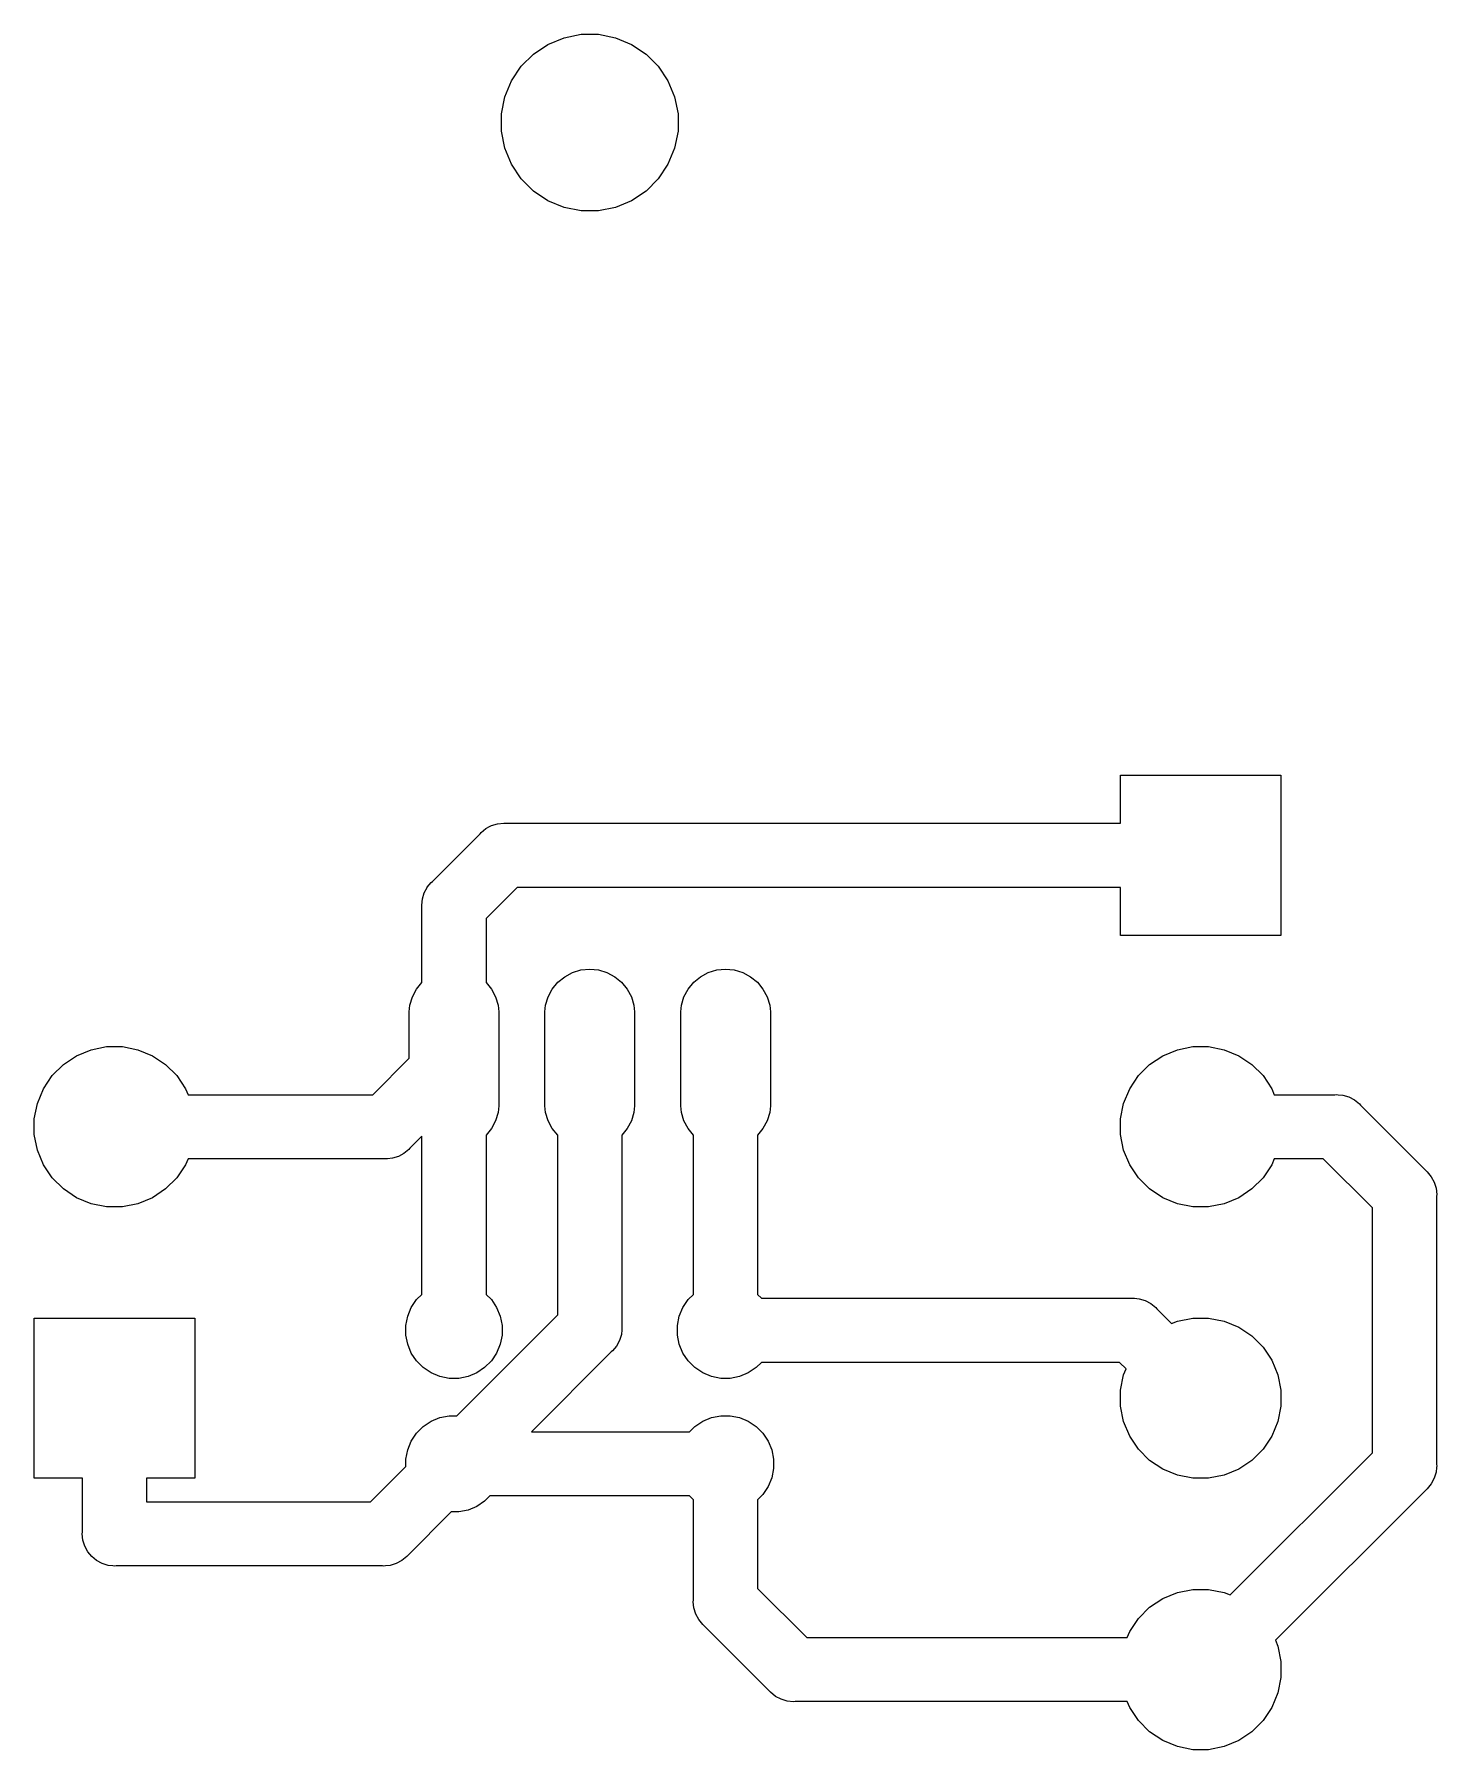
# Model space of a CAD drawing. Extents: x 48 to 74.3, y -65 to -32.9.
import ezdxf

# ---------------------------------------------------------------- set-up
doc = ezdxf.new("R2010")
doc.units = 0
doc.layers.add('BLACK', color=7, linetype='CONTINUOUS')

msp = doc.modelspace()

# ---------------------------------------------------------------- linework, layer by layer
at = {"layer": 'BLACK', "linetype": 'CONTINUOUS'}
for p, q in [((57.638, -33.0809), (57.9384, -32.9564)), ((57.9384, -32.9564), (58.2574, -32.893)), ((58.2574, -32.893), (58.5826, -32.893)), ((58.5826, -32.893), (58.9016, -32.9564)), ((58.9016, -32.9564), (59.202, -33.0809)), ((57.1376, -33.4915), (57.3675, -33.2616)), ((57.3675, -33.2616), (57.638, -33.0809)), ((59.202, -33.0809), (59.4725, -33.2616)), ((59.4725, -33.2616), (59.7024, -33.4915)), ((56.9569, -33.762), (57.1376, -33.4915)), ((59.7024, -33.4915), (59.8831, -33.762)), ((56.8324, -34.0624), (56.9569, -33.762)), ((59.8831, -33.762), (60.0076, -34.0624)), ((56.769, -34.3814), (56.8324, -34.0624)), ((60.0076, -34.0624), (60.071, -34.3814)), ((56.769, -34.7066), (56.769, -34.3814)), ((60.071, -34.3814), (60.071, -34.7066)), ((56.8324, -35.0256), (56.769, -34.7066)), ((60.071, -34.7066), (60.0076, -35.0256)), ((56.9569, -35.326), (56.8324, -35.0256)), ((60.0076, -35.0256), (59.8831, -35.326)), ((57.1376, -35.5965), (56.9569, -35.326)), ((57.3675, -35.8264), (57.1376, -35.5965)), ((59.7024, -35.5965), (59.4725, -35.8264)), ((59.8831, -35.326), (59.7024, -35.5965)), ((57.638, -36.0071), (57.3675, -35.8264)), ((59.4725, -35.8264), (59.202, -36.0071)), ((57.9384, -36.1316), (57.638, -36.0071)), ((58.2574, -36.195), (57.9384, -36.1316)), ((58.5826, -36.195), (58.2574, -36.195)), ((58.9016, -36.1316), (58.5826, -36.195)), ((59.202, -36.0071), (58.9016, -36.1316)), ((68.35, -47.66), (68.35, -46.76)), ((68.35, -46.76), (71.35, -46.76)), ((71.35, -46.76), (71.35, -49.76)), ((56.3685, -47.8566), (56.3873, -47.8337)), ((56.3873, -47.8337), (56.4786, -47.7587)), ((56.4786, -47.7587), (56.5466, -47.7224)), ((56.5466, -47.7224), (56.5829, -47.703)), ((56.5829, -47.703), (56.696, -47.6687)), ((56.696, -47.6687), (56.8136, -47.6571)), ((56.8136, -47.6571), (56.8431, -47.66)), ((56.8431, -47.66), (68.35, -47.66)), ((55.4766, -48.7485), (56.3685, -47.8566)), ((55.3787, -48.8586), (55.4537, -48.7673)), ((55.4537, -48.7673), (55.4766, -48.7485)), ((55.2771, -49.1936), (55.2887, -49.076)), ((55.2887, -49.076), (55.323, -48.9629)), ((55.323, -48.9629), (55.378, -48.86)), ((55.378, -48.86), (55.3787, -48.8586)), ((57.0621, -48.86), (56.48, -49.4421)), ((68.35, -48.86), (57.0621, -48.86)), ((68.35, -49.76), (68.35, -48.86)), ((55.28, -49.2231), (55.2771, -49.1936)), ((55.28, -50.6416), (55.28, -49.2231)), ((56.48, -49.4421), (56.48, -50.6416)), ((71.35, -49.76), (68.35, -49.76)), ((58.0977, -50.4537), (58.2557, -50.4057)), ((58.2557, -50.4057), (58.42, -50.3895)), ((58.42, -50.3895), (58.5843, -50.4057)), ((58.5843, -50.4057), (58.7423, -50.4537)), ((60.6377, -50.4537), (60.7957, -50.4057)), ((60.7957, -50.4057), (60.96, -50.3895)), ((60.96, -50.3895), (61.1243, -50.4057)), ((61.1243, -50.4057), (61.2823, -50.4537)), ((55.1797, -50.7639), (55.28, -50.6416)), ((56.48, -50.6416), (56.5803, -50.7639)), ((57.7197, -50.7639), (57.8244, -50.6362)), ((57.8244, -50.6362), (57.9521, -50.5315)), ((57.9521, -50.5315), (58.0977, -50.4537)), ((58.7423, -50.4537), (58.8879, -50.5315)), ((58.8879, -50.5315), (59.0156, -50.6362)), ((59.0156, -50.6362), (59.1203, -50.7639)), ((60.2597, -50.7639), (60.3644, -50.6362)), ((60.3644, -50.6362), (60.4921, -50.5315)), ((60.4921, -50.5315), (60.6377, -50.4537)), ((61.2823, -50.4537), (61.4279, -50.5315)), ((61.4279, -50.5315), (61.5556, -50.6362)), ((61.5556, -50.6362), (61.6603, -50.7639)), ((55.0539, -51.0675), (55.1019, -50.9095)), ((55.1019, -50.9095), (55.1797, -50.7639)), ((56.5803, -50.7639), (56.6581, -50.9095)), ((56.6581, -50.9095), (56.7061, -51.0675)), ((57.5939, -51.0675), (57.6419, -50.9095)), ((57.6419, -50.9095), (57.7197, -50.7639)), ((59.1203, -50.7639), (59.1981, -50.9095)), ((59.1981, -50.9095), (59.2461, -51.0675)), ((60.1339, -51.0675), (60.1819, -50.9095)), ((60.1819, -50.9095), (60.2597, -50.7639)), ((61.6603, -50.7639), (61.7381, -50.9095)), ((61.7381, -50.9095), (61.7861, -51.0675)), ((55.0418, -51.1906), (55.0539, -51.0675)), ((55.0418, -52.0597), (55.0418, -51.1906)), ((56.7061, -51.0675), (56.7182, -51.1906)), ((56.7182, -51.1906), (56.7182, -52.9494)), ((57.5818, -51.1906), (57.5939, -51.0675)), ((57.5818, -52.9494), (57.5818, -51.1906)), ((59.2461, -51.0675), (59.2582, -51.1906)), ((59.2582, -51.1906), (59.2582, -52.9494)), ((60.1218, -51.1906), (60.1339, -51.0675)), ((60.1218, -52.9494), (60.1218, -51.1906)), ((61.7861, -51.0675), (61.7982, -51.1906)), ((61.7982, -51.1906), (61.7982, -52.9494)), ((48.5738, -52.1749), (48.8195, -52.0107)), ((48.8195, -52.0107), (49.0925, -51.8976)), ((49.0925, -51.8976), (49.3823, -51.84)), ((49.3823, -51.84), (49.6777, -51.84)), ((49.6777, -51.84), (49.9675, -51.8976)), ((49.9675, -51.8976), (50.2405, -52.0107)), ((50.2405, -52.0107), (50.4862, -52.1749)), ((68.8938, -52.1749), (69.1395, -52.0107)), ((69.1395, -52.0107), (69.4125, -51.8976)), ((69.4125, -51.8976), (69.7023, -51.84)), ((69.7023, -51.84), (69.9977, -51.84)), ((69.9977, -51.84), (70.2875, -51.8976)), ((70.2875, -51.8976), (70.5605, -52.0107)), ((70.5605, -52.0107), (70.8062, -52.1749)), ((48.3649, -52.3838), (48.5738, -52.1749)), ((50.4862, -52.1749), (50.6951, -52.3838)), ((54.3615, -52.74), (55.0418, -52.0597)), ((68.6849, -52.3838), (68.8938, -52.1749)), ((70.8062, -52.1749), (71.0151, -52.3838)), ((48.0876, -52.9025), (48.2007, -52.6295)), ((48.2007, -52.6295), (48.3649, -52.3838)), ((50.6951, -52.3838), (50.8593, -52.6295)), ((50.8593, -52.6295), (50.9051, -52.74)), ((68.4076, -52.9025), (68.5207, -52.6295)), ((68.5207, -52.6295), (68.6849, -52.3838)), ((71.0151, -52.3838), (71.1793, -52.6295)), ((71.1793, -52.6295), (71.2251, -52.74)), ((48.03, -53.1923), (48.0876, -52.9025)), ((50.9051, -52.74), (54.3615, -52.74)), ((56.7182, -52.9494), (56.7061, -53.0725)), ((57.5939, -53.0725), (57.5818, -52.9494)), ((59.2582, -52.9494), (59.2461, -53.0725)), ((60.1339, -53.0725), (60.1218, -52.9494)), ((61.7982, -52.9494), (61.7861, -53.0725)), ((68.35, -53.1923), (68.4076, -52.9025)), ((71.2251, -52.74), (72.3605, -52.74)), ((72.3605, -52.74), (72.39, -52.7371)), ((72.39, -52.7371), (72.4195, -52.74)), ((72.4195, -52.74), (72.5076, -52.7487)), ((72.5076, -52.7487), (72.6207, -52.783)), ((72.6207, -52.783), (72.725, -52.8387)), ((72.725, -52.8387), (72.8163, -52.9137)), ((72.8163, -52.9137), (72.8351, -52.9366)), ((72.8351, -52.9366), (74.0634, -54.1649)), ((48.03, -53.4877), (48.03, -53.1923)), ((56.6581, -53.2305), (56.5803, -53.3761)), ((56.7061, -53.0725), (56.6581, -53.2305)), ((57.6419, -53.2305), (57.5939, -53.0725)), ((57.7197, -53.3761), (57.6419, -53.2305)), ((59.1981, -53.2305), (59.1203, -53.3761)), ((59.2461, -53.0725), (59.1981, -53.2305)), ((60.1819, -53.2305), (60.1339, -53.0725)), ((60.2597, -53.3761), (60.1819, -53.2305)), ((61.7381, -53.2305), (61.6603, -53.3761)), ((61.7861, -53.0725), (61.7381, -53.2305)), ((68.35, -53.4877), (68.35, -53.1923)), ((48.0876, -53.7775), (48.03, -53.4877)), ((55.28, -53.5185), (55.0551, -53.7434)), ((55.28, -56.4772), (55.28, -53.5185)), ((56.5803, -53.3761), (56.48, -53.4984)), ((56.48, -53.4984), (56.48, -56.4772)), ((57.82, -53.4984), (57.7197, -53.3761)), ((57.82, -56.8615), (57.82, -53.4984)), ((59.1203, -53.3761), (59.02, -53.4984)), ((59.02, -53.4984), (59.02, -57.0805)), ((60.36, -53.4984), (60.2597, -53.3761)), ((60.36, -56.4772), (60.36, -53.4984)), ((61.6603, -53.3761), (61.56, -53.4984)), ((61.56, -53.4984), (61.56, -56.4772)), ((68.4076, -53.7775), (68.35, -53.4877)), ((48.2007, -54.0505), (48.0876, -53.7775)), ((54.7276, -53.9313), (54.6395, -53.94)), ((54.8407, -53.897), (54.7276, -53.9313)), ((54.945, -53.8413), (54.8407, -53.897)), ((55.0363, -53.7663), (54.945, -53.8413)), ((55.0551, -53.7434), (55.0363, -53.7663)), ((68.5207, -54.0505), (68.4076, -53.7775)), ((48.3649, -54.2962), (48.2007, -54.0505)), ((50.8593, -54.0505), (50.6951, -54.2962)), ((50.9051, -53.94), (50.8593, -54.0505)), ((54.5805, -53.94), (50.9051, -53.94)), ((54.61, -53.9429), (54.5805, -53.94)), ((54.6395, -53.94), (54.61, -53.9429)), ((68.6849, -54.2962), (68.5207, -54.0505)), ((71.1793, -54.0505), (71.0151, -54.2962)), ((71.2251, -53.94), (71.1793, -54.0505)), ((72.1415, -53.94), (71.2251, -53.94)), ((73.06, -54.8585), (72.1415, -53.94)), ((74.0634, -54.1649), (74.0863, -54.1837)), ((74.0863, -54.1837), (74.1613, -54.275)), ((48.5738, -54.5051), (48.3649, -54.2962)), ((48.8195, -54.6693), (48.5738, -54.5051)), ((50.4862, -54.5051), (50.2405, -54.6693)), ((50.6951, -54.2962), (50.4862, -54.5051)), ((68.8938, -54.5051), (68.6849, -54.2962)), ((69.1395, -54.6693), (68.8938, -54.5051)), ((70.8062, -54.5051), (70.5605, -54.6693)), ((71.0151, -54.2962), (70.8062, -54.5051)), ((74.1613, -54.275), (74.217, -54.3793)), ((74.217, -54.3793), (74.217, -54.3793)), ((74.217, -54.3793), (74.2513, -54.4924)), ((74.2513, -54.4924), (74.2629, -54.61)), ((49.0925, -54.7824), (48.8195, -54.6693)), ((49.3823, -54.84), (49.0925, -54.7824)), ((49.6777, -54.84), (49.3823, -54.84)), ((49.9675, -54.7824), (49.6777, -54.84)), ((50.2405, -54.6693), (49.9675, -54.7824)), ((69.4125, -54.7824), (69.1395, -54.6693)), ((69.7023, -54.84), (69.4125, -54.7824)), ((69.9977, -54.84), (69.7023, -54.84)), ((70.2875, -54.7824), (69.9977, -54.84)), ((70.5605, -54.6693), (70.2875, -54.7824)), ((73.06, -59.4415), (73.06, -54.8585)), ((74.2629, -54.61), (74.26, -54.6395)), ((74.26, -54.6395), (74.26, -59.6605)), ((55.1809, -56.5763), (55.28, -56.4772)), ((56.48, -56.4772), (56.5791, -56.5763)), ((60.2609, -56.5763), (60.36, -56.4772)), ((61.56, -56.4772), (61.6328, -56.55)), ((55.0146, -56.8875), (55.0824, -56.7237)), ((55.0824, -56.7237), (55.1809, -56.5763)), ((56.5791, -56.5763), (56.6776, -56.7237)), ((56.6776, -56.7237), (56.7454, -56.8875)), ((60.0946, -56.8875), (60.1624, -56.7237)), ((60.1624, -56.7237), (60.2609, -56.5763)), ((61.6328, -56.55), (68.5505, -56.55)), ((68.5505, -56.55), (68.58, -56.5471)), ((68.58, -56.5471), (68.6095, -56.55)), ((68.6095, -56.55), (68.6976, -56.5587)), ((68.6976, -56.5587), (68.8107, -56.593)), ((68.8107, -56.593), (68.915, -56.6487)), ((68.915, -56.6487), (69.0063, -56.7237)), ((69.0063, -56.7237), (69.0251, -56.7466)), ((69.0251, -56.7466), (69.3019, -57.0234)), ((48.03, -59.92), (48.03, -56.92)), ((48.03, -56.92), (51.03, -56.92)), ((51.03, -56.92), (51.03, -59.92)), ((54.98, -57.0614), (55.0146, -56.8875)), ((54.98, -57.2386), (54.98, -57.0614)), ((55.9315, -58.75), (57.82, -56.8615)), ((56.7454, -56.8875), (56.78, -57.0614)), ((56.78, -57.0614), (56.78, -57.2386)), ((59.02, -57.1395), (59.0113, -57.2276)), ((59.02, -57.0805), (59.0229, -57.11)), ((59.0229, -57.11), (59.02, -57.1395)), ((59.02, -57.1395), (59.02, -57.1395)), ((60.06, -57.0614), (60.0946, -56.8875)), ((60.06, -57.2386), (60.06, -57.0614)), ((69.3019, -57.0234), (69.4125, -56.9776)), ((69.4125, -56.9776), (69.7023, -56.92)), ((69.7023, -56.92), (69.9977, -56.92)), ((69.9977, -56.92), (70.2875, -56.9776)), ((70.2875, -56.9776), (70.5605, -57.0907)), ((70.5605, -57.0907), (70.8062, -57.2549)), ((55.0146, -57.4125), (54.98, -57.2386)), ((55.0824, -57.5763), (55.0146, -57.4125)), ((56.7454, -57.4125), (56.6776, -57.5763)), ((56.78, -57.2386), (56.7454, -57.4125)), ((58.9213, -57.445), (58.8463, -57.5363)), ((58.977, -57.3407), (58.9213, -57.445)), ((59.0113, -57.2276), (58.977, -57.3407)), ((60.0946, -57.4125), (60.06, -57.2386)), ((60.1624, -57.5763), (60.0946, -57.4125)), ((70.8062, -57.2549), (71.0151, -57.4638)), ((71.0151, -57.4638), (71.1793, -57.7095)), ((55.1809, -57.7237), (55.0824, -57.5763)), ((55.3063, -57.8491), (55.1809, -57.7237)), ((56.5791, -57.7237), (56.4537, -57.8491)), ((56.6776, -57.5763), (56.5791, -57.7237)), ((58.8234, -57.5551), (57.3285, -59.05)), ((58.8463, -57.5363), (58.8234, -57.5551)), ((60.2609, -57.7237), (60.1624, -57.5763)), ((60.3863, -57.8491), (60.2609, -57.7237)), ((61.6328, -57.75), (61.5337, -57.8491)), ((68.3315, -57.75), (61.6328, -57.75)), ((68.4534, -57.8719), (68.3315, -57.75)), ((71.1793, -57.7095), (71.2924, -57.9825)), ((55.4537, -57.9476), (55.3063, -57.8491)), ((55.6175, -58.0154), (55.4537, -57.9476)), ((55.7914, -58.05), (55.6175, -58.0154)), ((55.9686, -58.05), (55.7914, -58.05)), ((56.1425, -58.0154), (55.9686, -58.05)), ((56.3063, -57.9476), (56.1425, -58.0154)), ((56.4537, -57.8491), (56.3063, -57.9476)), ((60.5337, -57.9476), (60.3863, -57.8491)), ((60.6975, -58.0154), (60.5337, -57.9476)), ((60.8714, -58.05), (60.6975, -58.0154)), ((61.0486, -58.05), (60.8714, -58.05)), ((61.2225, -58.0154), (61.0486, -58.05)), ((61.3863, -57.9476), (61.2225, -58.0154)), ((61.5337, -57.8491), (61.3863, -57.9476)), ((68.35, -58.2723), (68.4076, -57.9825)), ((68.4076, -57.9825), (68.4534, -57.8719)), ((71.2924, -57.9825), (71.35, -58.2723)), ((68.35, -58.5677), (68.35, -58.2723)), ((71.35, -58.2723), (71.35, -58.5677)), ((55.6175, -58.7846), (55.7914, -58.75)), ((55.7914, -58.75), (55.9315, -58.75)), ((60.6975, -58.7846), (60.8714, -58.75)), ((60.8714, -58.75), (61.0486, -58.75)), ((61.0486, -58.75), (61.2225, -58.7846)), ((68.4076, -58.8575), (68.35, -58.5677)), ((71.35, -58.5677), (71.2924, -58.8575)), ((55.0824, -59.2237), (55.1809, -59.0763)), ((55.1809, -59.0763), (55.3063, -58.9509)), ((55.3063, -58.9509), (55.4537, -58.8524)), ((55.4537, -58.8524), (55.6175, -58.7846)), ((57.3285, -59.05), (60.2872, -59.05)), ((60.2872, -59.05), (60.3863, -58.9509)), ((60.3863, -58.9509), (60.5337, -58.8524)), ((60.5337, -58.8524), (60.6975, -58.7846)), ((61.2225, -58.7846), (61.3863, -58.8524)), ((61.3863, -58.8524), (61.5337, -58.9509)), ((61.5337, -58.9509), (61.6591, -59.0763)), ((61.6591, -59.0763), (61.7576, -59.2237)), ((68.5207, -59.1305), (68.4076, -58.8575)), ((71.2924, -58.8575), (71.1793, -59.1305)), ((54.98, -59.5614), (55.0146, -59.3875)), ((55.0146, -59.3875), (55.0824, -59.2237)), ((61.7576, -59.2237), (61.8254, -59.3875)), ((61.8254, -59.3875), (61.86, -59.5614)), ((68.6849, -59.3762), (68.5207, -59.1305)), ((68.8938, -59.5851), (68.6849, -59.3762)), ((71.0151, -59.3762), (70.8062, -59.5851)), ((71.1793, -59.1305), (71.0151, -59.3762)), ((54.3215, -60.36), (54.98, -59.7015)), ((54.98, -59.7015), (54.98, -59.5614)), ((61.86, -59.5614), (61.86, -59.7386)), ((69.1395, -59.7493), (68.8938, -59.5851)), ((70.3981, -62.1034), (73.06, -59.4415)), ((70.8062, -59.5851), (70.5605, -59.7493)), ((74.26, -59.6605), (74.2629, -59.69)), ((74.2629, -59.69), (74.26, -59.7195)), ((48.93, -59.92), (48.03, -59.92)), ((48.93, -60.9305), (48.93, -59.92)), ((51.03, -59.92), (50.13, -59.92)), ((50.13, -59.92), (50.13, -60.36)), ((61.8254, -59.9125), (61.7576, -60.0763)), ((61.86, -59.7386), (61.8254, -59.9125)), ((69.4125, -59.8624), (69.1395, -59.7493)), ((69.7023, -59.92), (69.4125, -59.8624)), ((69.9977, -59.92), (69.7023, -59.92)), ((70.2875, -59.8624), (69.9977, -59.92)), ((70.5605, -59.7493), (70.2875, -59.8624)), ((74.1613, -60.025), (74.0863, -60.1163)), ((74.217, -59.9207), (74.1613, -60.025)), ((74.2513, -59.8076), (74.217, -59.9207)), ((74.26, -59.7195), (74.2513, -59.8076)), ((50.13, -60.36), (54.3215, -60.36)), ((56.4537, -60.3491), (56.3063, -60.4476)), ((56.5528, -60.25), (56.4537, -60.3491)), ((60.2872, -60.25), (56.5528, -60.25)), ((60.36, -60.3228), (60.2872, -60.25)), ((60.36, -62.2005), (60.36, -60.3228)), ((61.6591, -60.2237), (61.56, -60.3228)), ((61.56, -60.3228), (61.56, -61.9815)), ((61.7576, -60.0763), (61.6591, -60.2237)), ((74.0634, -60.1351), (71.2466, -62.9519)), ((74.0863, -60.1163), (74.0634, -60.1351)), ((55.8285, -60.55), (55.0151, -61.3634)), ((55.9686, -60.55), (55.8285, -60.55)), ((56.1425, -60.5154), (55.9686, -60.55)), ((56.3063, -60.4476), (56.1425, -60.5154)), ((48.9271, -60.96), (48.93, -60.9305)), ((48.9387, -61.0776), (48.9271, -60.96)), ((48.973, -61.1907), (48.9387, -61.0776)), ((49.0287, -61.295), (48.973, -61.1907)), ((49.1037, -61.3863), (49.0287, -61.295)), ((49.195, -61.4613), (49.1037, -61.3863)), ((49.2993, -61.517), (49.195, -61.4613)), ((49.4124, -61.5513), (49.2993, -61.517)), ((49.5005, -61.56), (49.4124, -61.5513)), ((49.53, -61.5629), (49.5005, -61.56)), ((49.5595, -61.56), (49.53, -61.5629)), ((54.5405, -61.56), (49.5595, -61.56)), ((54.57, -61.5629), (54.5405, -61.56)), ((54.5995, -61.56), (54.57, -61.5629)), ((54.6876, -61.5513), (54.5995, -61.56)), ((54.8007, -61.517), (54.6876, -61.5513)), ((54.905, -61.4613), (54.8007, -61.517)), ((54.9963, -61.3863), (54.905, -61.4613)), ((55.0151, -61.3634), (54.9963, -61.3863)), ((60.3571, -62.23), (60.36, -62.2005)), ((60.3687, -62.3476), (60.3571, -62.23)), ((61.56, -61.9815), (62.4785, -62.9)), ((68.8938, -62.3349), (69.1395, -62.1707)), ((69.1395, -62.1707), (69.4125, -62.0576)), ((69.4125, -62.0576), (69.7023, -62)), ((69.7023, -62), (69.9977, -62)), ((69.9977, -62), (70.2875, -62.0576)), ((70.2875, -62.0576), (70.3981, -62.1034)), ((60.403, -62.4607), (60.3687, -62.3476)), ((60.4587, -62.565), (60.403, -62.4607)), ((60.5337, -62.6563), (60.4587, -62.565)), ((68.5207, -62.7895), (68.6849, -62.5438)), ((68.6849, -62.5438), (68.8938, -62.3349)), ((60.5566, -62.6751), (60.5337, -62.6563)), ((61.7849, -63.9034), (60.5566, -62.6751)), ((62.4785, -62.9), (68.4749, -62.9)), ((68.4749, -62.9), (68.5207, -62.7895)), ((71.2466, -62.9519), (71.2924, -63.0625)), ((71.2924, -63.0625), (71.35, -63.3523)), ((71.35, -63.3523), (71.35, -63.6477)), ((71.35, -63.6477), (71.2924, -63.9375)), ((61.8037, -63.9263), (61.7849, -63.9034)), ((61.895, -64.0013), (61.8037, -63.9263)), ((61.9993, -64.057), (61.895, -64.0013)), ((62.0781, -64.0809), (61.9993, -64.057)), ((62.1124, -64.0913), (62.0781, -64.0809)), ((62.23, -64.1029), (62.1124, -64.0913)), ((62.2595, -64.1), (62.23, -64.1029)), ((68.4749, -64.1), (62.2595, -64.1)), ((68.5207, -64.2105), (68.4749, -64.1)), ((68.6849, -64.4562), (68.5207, -64.2105)), ((71.1793, -64.2105), (71.0151, -64.4562)), ((71.2924, -63.9375), (71.1793, -64.2105)), ((68.8938, -64.6651), (68.6849, -64.4562)), ((71.0151, -64.4562), (70.8062, -64.6651)), ((69.1395, -64.8293), (68.8938, -64.6651)), ((69.4125, -64.9424), (69.1395, -64.8293)), ((70.5605, -64.8293), (70.2875, -64.9424)), ((70.8062, -64.6651), (70.5605, -64.8293)), ((69.7023, -65), (69.4125, -64.9424)), ((69.9977, -65), (69.7023, -65)), ((70.2875, -64.9424), (69.9977, -65))]:
    msp.add_line(p, q, dxfattribs=at)

doc.saveas('drawing.dxf')
